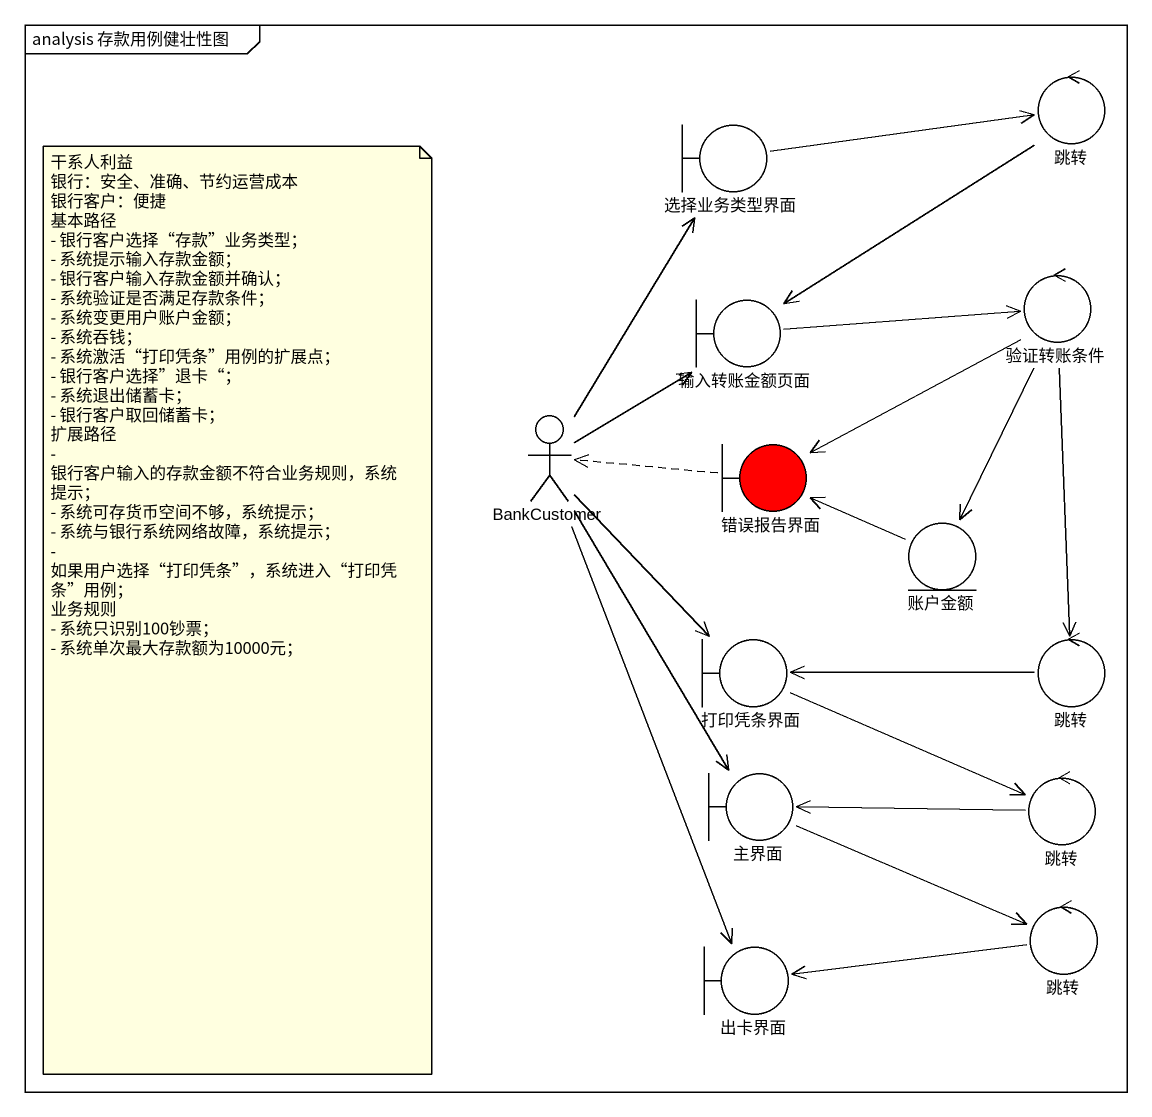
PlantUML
@startuml
mainframe analysis 存款用例健壮性图
boundary 选择业务类型界面
control 跳转
boundary 输入转账金额页面
control 验证转账条件
actor BankCustomer
boundary 错误报告界面 #FF0000
entity 账户金额
boundary 打印凭条界面
control "跳转" as 跳转_2
boundary 主界面
control "跳转" as 跳转_3
boundary 出卡界面
control "跳转" as 跳转_4
选择业务类型界面 -right-> 跳转
跳转 --> 输入转账金额页面
输入转账金额页面 -right-> 验证转账条件
验证转账条件 -left-> 错误报告界面
验证转账条件 --> 账户金额
验证转账条件 --> 跳转_2
BankCustomer -up-> 选择业务类型界面
BankCustomer -up-> 输入转账金额页面
BankCustomer --> 打印凭条界面
BankCustomer --> 主界面
BankCustomer --> 出卡界面
错误报告界面 .left.> BankCustomer
账户金额 -left-> 错误报告界面
打印凭条界面 -right-> 跳转_3
跳转_2 -left-> 打印凭条界面
主界面 -right-> 跳转_4
跳转_3 -left-> 主界面
跳转_4 -left-> 出卡界面
note as N1
  干系人利益
  银行：安全、准确、节约运营成本
  银行客户：便捷
  基本路径
  - 银行客户选择“存款”业务类型；
  - 系统提示输入存款金额；
  - 银行客户输入存款金额并确认；
  - 系统验证是否满足存款条件；
  - 系统变更用户账户金额；
  - 系统吞钱；
  - 系统激活“打印凭条”用例的扩展点；
  - 银行客户选择”退卡“；
  - 系统退出储蓄卡；
  - 银行客户取回储蓄卡；
  扩展路径
  - 银行客户输入的存款金额不符合业务规则，系统提示；
  - 系统可存货币空间不够，系统提示；
  - 系统与银行系统网络故障，系统提示；
  - 如果用户选择“打印凭条”，系统进入“打印凭条”用例；
  业务规则
  - 系统只识别100钞票；
  - 系统单次最大存款额为10000元；
end note
@enduml
